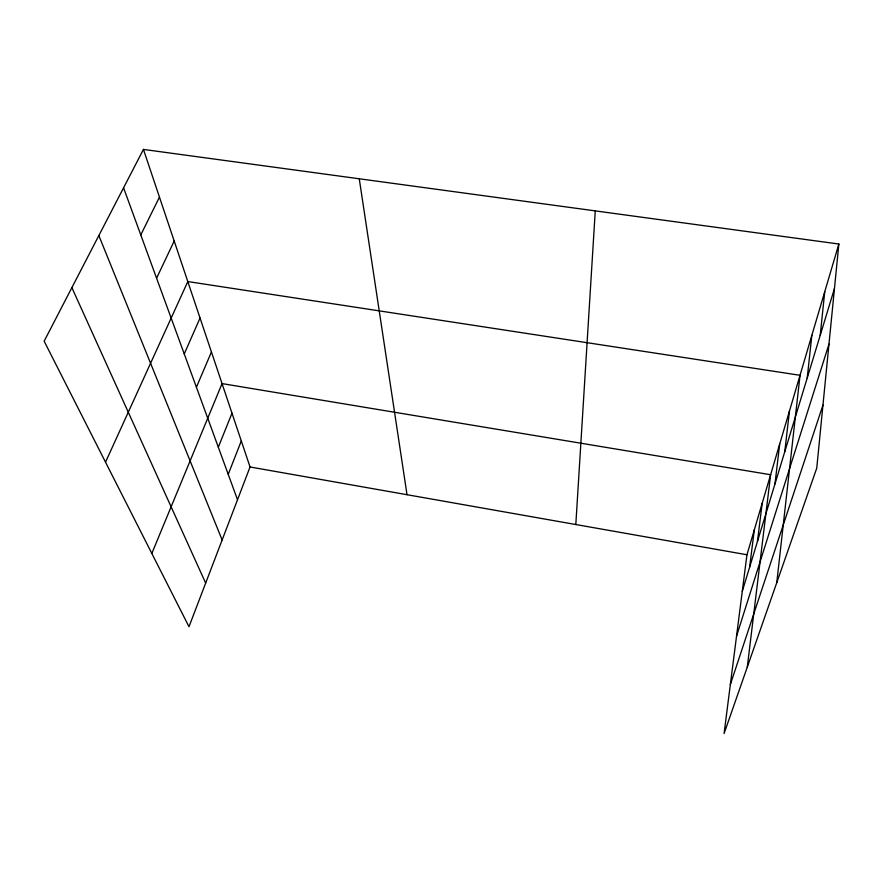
<?xml version="1.0" encoding="UTF-8"?>
<svg xmlns="http://www.w3.org/2000/svg" width="883" height="883" viewBox="0 0 883 883"><rect width="100%" height="100%" fill="white"/><g stroke="black" fill="none" stroke-linecap="round" stroke-linejoin="round"><path stroke-width="1.32" d="M575.815 524.535L595.263 210.882M838.85 244.028L816.742 468.167L724.071 733.585L746.952 554.767L838.85 244.028L143.443 149.415L44.15 341.191L188.995 626.72L250.044 466.975L143.443 149.415M820.219 335.297L824.733 291.754M807.228 377.946L811.841 335.341M776.764 582.67L800.031 375.297L187.803 281.556L105.518 462.173M784.755 451.776L789.468 411.014M774.965 483.939L779.689 444.061M747.294 667.073L770.627 474.734L222.052 383.597L151.832 553.464M757.459 541.422L762.184 503.266M749.612 567.217L754.314 529.877M742.283 591.301L834.468 288.498M736.521 636.235L828.982 344.116M730.34 684.568L822.967 405.087M228.222 474.314L241.302 440.926M218.322 447.195L231.986 413.2M196.412 387.207L211.434 351.953M184.249 353.917L200.044 318.023M156.589 278.2L174.194 241.026M140.783 234.922L159.459 197.13M250.044 466.975L746.952 554.767M71.876 287.637L205.662 583.1M98.841 235.562L222.141 539.966M123.565 187.792L237.516 499.756M359.26 178.774L407.019 494.712"/></g></svg>
